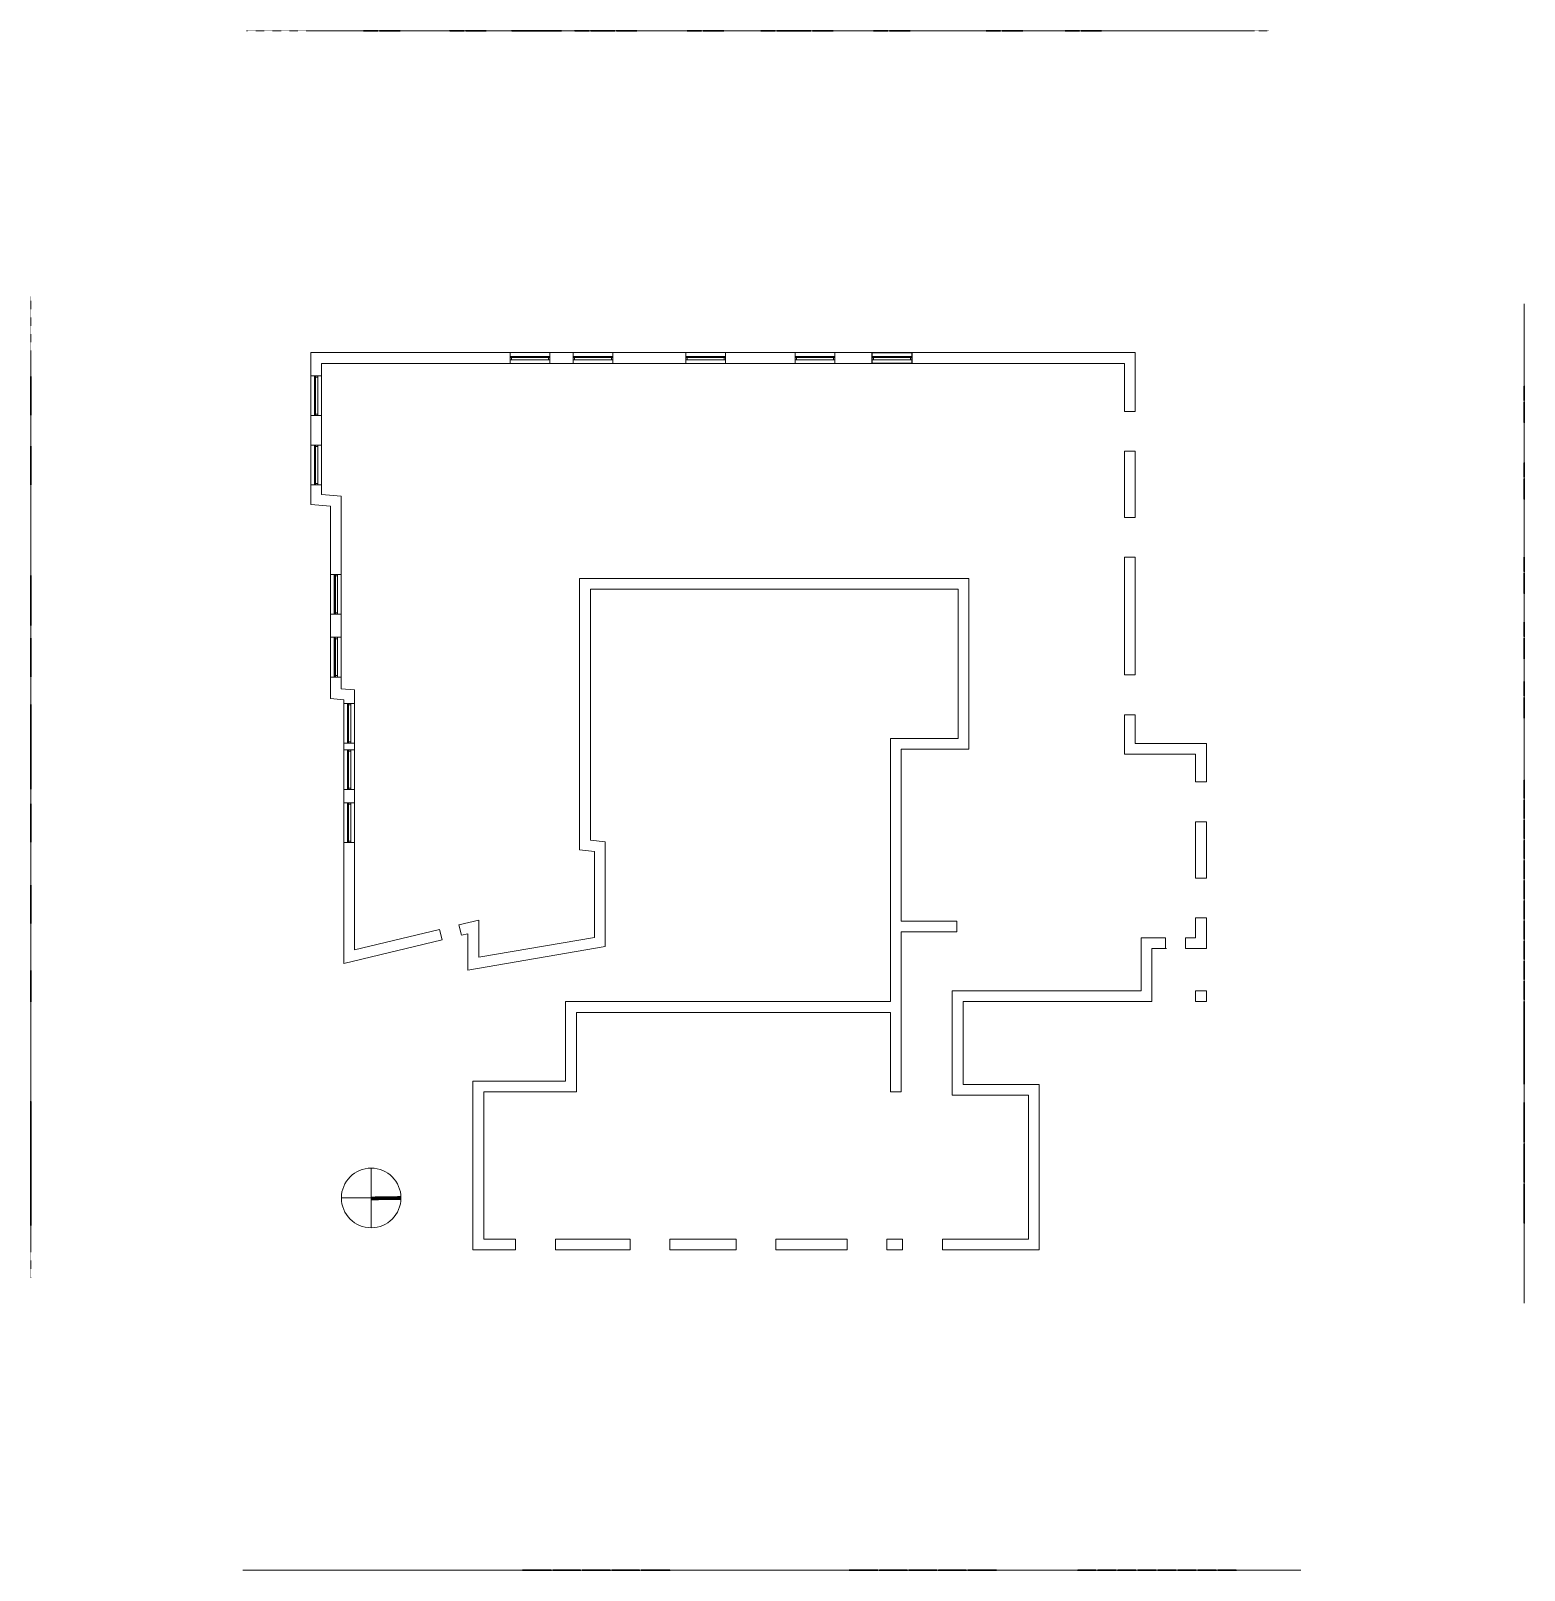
# Model space of a CAD drawing. Header units: inches. Extents: x -2046 to 660, y -487 to 2302.
import ezdxf

# ---------------------------------------------------------------- set-up
doc = ezdxf.new("R2010")
doc.units = ezdxf.units.IN
doc.header["$MEASUREMENT"] = 0
doc.linetypes.add('Dash 1_16_', pattern=[0.125, 0.0625, -0.0625])
doc.layers.add('3D-WALL', color=10, linetype='Continuous')
for name, color, linetype, lineweight in [('A-DOOR', 31, 'Continuous', 30), ('A-DOOR-FRAM', 31, 'Continuous', 13), ('A-FLOR', 140, 'Continuous', 30), ('A-GLAZ', 151, 'Continuous', 30), ('A-ROOF', 132, 'Continuous', 13), ('A-ROOF-OTLN', 132, 'Continuous', 9), ('A-WALL', 113, 'Continuous', 13), ('C-NORTH', 7, 'Continuous', 13), ('C-TOPO', 7, 'Dash 1_16_', 9)]:
    doc.layers.add(name, color=color, linetype=linetype, lineweight=lineweight)
doc.layers.get('A-DOOR').off()

# ---------------------------------------------------------------- blocks, each defined once
blk = doc.blocks.new('Golden Proportion - Wood 6_w-135343-Level 1 New')
at = {"layer": 'A-GLAZ', "lineweight": 20}
for p, q in [((-34.8, 3), (-36, 3)), ((-34.8, 1), (-34.8, 3)), ((-32.8, 2.5), (-34.8, 2.5)), ((-34.8, 2.5), (-34.8, 1)), ((-34.8, 1), (-32.8, 1)), ((-33.5, 1), (-34.8, 1)), ((-33.5, -3), (-33.5, 1)), ((-32.8, 1), (-32.8, 2.5)), ((-7.5, 2.5), (-9.5, 2.5)), ((-9.5, 2.5), (-9.5, 1)), ((-9.5, 1), (-7.5, 1)), ((-7.5, 1), (-7.5, 2.5)), ((34.7, 2.5), (32.7, 2.5)), ((32.7, 2.5), (32.7, 1)), ((32.7, 1), (34.7, 1)), ((34.7, 1), (33.5, 1)), ((33.5, 1), (33.5, -3)), ((34.7, 3), (34.7, 1)), ((36, 3), (34.7, 3)), ((34.7, 1), (34.7, 2.5)), ((-36, -3), (-33.5, -3)), ((33.5, -3), (36, -3))]:
    blk.add_line(p, q, dxfattribs=at)
at = {"layer": 'A-GLAZ', "lineweight": 9}
for p, q in [((34.7, 3), (-34.8, 3)), ((-32.8, 2.5), (-9.5, 2.5)), ((-9.5, 1), (-32.8, 1)), ((-7.5, 2.5), (32.7, 2.5)), ((32.7, 1), (-7.5, 1)), ((-33.5, -3), (33.5, -3))]:
    blk.add_line(p, q, dxfattribs=at)
at = {"layer": 'A-GLAZ', "lineweight": 30}
for p, q in [((-9.5, 2), (-32.8, 2)), ((-32.8, 2), (-32.8, 1.5)), ((-32.8, 1.5), (-9.5, 1.5)), ((-9.5, 1.5), (-9.5, 2)), ((32.7, 2), (-7.5, 2)), ((-7.5, 2), (-7.5, 1.5)), ((-7.5, 1.5), (32.7, 1.5)), ((32.7, 1.5), (32.7, 2))]:
    blk.add_line(p, q, dxfattribs=at)
blk = doc.blocks.new('Golden Proportion - Wood 6_w-V3-Level 1 New')
at = {"layer": 'A-GLAZ', "lineweight": 20}
for p, q in [((-34.8, 3), (-36, 3)), ((-36, 3), (-36, -3)), ((-34.8, 1), (-34.8, 3)), ((-32.8, 2.5), (-34.8, 2.5)), ((-34.8, 2.5), (-34.8, 1)), ((-34.8, 1), (-32.8, 1)), ((-33.5, 1), (-34.8, 1)), ((-33.5, -3), (-33.5, 1)), ((-32.8, 1), (-32.8, 2.5)), ((-7.5, 2.5), (-9.5, 2.5)), ((-9.5, 2.5), (-9.5, 1)), ((-9.5, 1), (-7.5, 1)), ((-7.5, 1), (-7.5, 2.5)), ((34.7, 2.5), (32.7, 2.5)), ((32.7, 2.5), (32.7, 1)), ((32.7, 1), (34.7, 1)), ((34.7, 1), (33.5, 1)), ((33.5, 1), (33.5, -3)), ((34.7, 3), (34.7, 1)), ((36, 3), (34.7, 3)), ((34.7, 1), (34.7, 2.5)), ((36, -3), (36, 3)), ((-36, -3), (-33.5, -3)), ((33.5, -3), (36, -3))]:
    blk.add_line(p, q, dxfattribs=at)
at = {"layer": 'A-GLAZ', "lineweight": 9}
for p, q in [((34.7, 3), (-34.8, 3)), ((-32.8, 2.5), (-9.5, 2.5)), ((-9.5, 1), (-32.8, 1)), ((-7.5, 2.5), (32.7, 2.5)), ((32.7, 1), (-7.5, 1)), ((-33.5, -3), (33.5, -3))]:
    blk.add_line(p, q, dxfattribs=at)
at = {"layer": 'A-GLAZ', "lineweight": 30}
for p, q in [((-9.5, 2), (-32.8, 2)), ((-32.8, 2), (-32.8, 1.5)), ((-32.8, 1.5), (-9.5, 1.5)), ((-9.5, 1.5), (-9.5, 2)), ((32.7, 2), (-7.5, 2)), ((-7.5, 2), (-7.5, 1.5)), ((-7.5, 1.5), (32.7, 1.5)), ((32.7, 1.5), (32.7, 2))]:
    blk.add_line(p, q, dxfattribs=at)
blk = doc.blocks.new('Golden Proportion - Wood 6_w-135343-South')
at = {"layer": 'A-GLAZ', "color": 8}
for p, q in [((-741.2, 55.2), (-741.2, 13.2)), ((-741.2, 55.2), (-671.7, 55.2)), ((-739.2, 15.2), (-739.2, 53.2)), ((-739.2, 53.2), (-698.9, 53.2)), ((-698.9, 53.2), (-698.9, 15.2)), ((-696.9, 15.2), (-696.9, 53.2)), ((-696.9, 53.2), (-673.7, 53.2)), ((-673.7, 53.2), (-673.7, 15.2)), ((-671.7, 13.2), (-671.7, 55.2)), ((-741.2, 13.2), (-671.7, 13.2)), ((-698.9, 15.2), (-739.2, 15.2)), ((-673.7, 15.2), (-696.9, 15.2))]:
    blk.add_line(p, q, dxfattribs=at)
blk = doc.blocks.new('Double-Glass 1 - 72_ x 84_-106700-West')
at = {"layer": 'A-DOOR-FRAM', "color": 8}
for p in [(-673.9, 0), (-672.9, 87)]:
    blk.add_line(p, (-673.9, 87), dxfattribs=at)

msp = doc.modelspace()

# ---------------------------------------------------------------- linework, layer by layer
at = {"layer": '3D-WALL', "extrusion": (1, 0, -1.83697e-16)}
msp.add_line((-15, 543.3, 119.9), (-15, 543.3), dxfattribs=at)
at = {"layer": '3D-WALL'}
msp.add_lwpolyline([(-450, 1699.7), (-522, 1699.7), (-522, 1719.2), (-450, 1719.2)], close=True, dxfattribs=at)
at = {"layer": 'A-FLOR', "extrusion": (1, 0, -1.83697e-16)}
for p, q in [((659.8, 393.5, 113.3), (659.8, 543.5, 113.3)), ((659.8, 393.5, 106.7), (659.8, 543.5, 106.7)), ((659.8, 393.5, 100.1), (659.8, 543.5, 100.1)), ((659.8, 393.5, 93.4), (659.8, 543.5, 93.4)), ((659.8, 393.5, 86.8), (659.8, 543.5, 86.8)), ((659.8, 393.5, 80.2), (659.8, 543.5, 80.2)), ((659.8, 393.5, 73.6), (659.8, 543.5, 73.6)), ((659.8, 393.5, 67), (659.8, 543.5, 67)), ((659.8, 393.5, 60.4), (659.8, 543.5, 60.4)), ((659.8, 393.5, 53.8), (659.8, 543.5, 53.8)), ((659.8, 393.5, 47.1), (659.8, 543.5, 47.1)), ((659.8, 393.5, 40.5), (659.8, 543.5, 40.5)), ((659.8, 393.5, 33.9), (659.8, 543.5, 33.9)), ((659.8, 393.5, 27.3), (659.8, 543.5, 27.3)), ((659.8, 393.5, 20.7), (659.8, 543.5, 20.7)), ((659.8, 393.5, 13.1), (659.8, 543.5, 13.1)), ((659.8, 393.5, 6.5), (659.8, 543.5, 6.5)), ((659.8, 393.5, 121), (659.8, 543.5, 121))]:
    msp.add_line(p, q, dxfattribs=at)
at = {"layer": 'A-GLAZ', "extrusion": (-1, 0, 6.12323e-17)}
for p, q in [((-2046.3, 599.9, 247.5), (-2046.3, 582.6, 247.5)), ((-2046.3, 582.6, 230), (-2046.3, 599.7, 230)), ((-2046.3, 599.7, 226.8), (-2046.3, 542.7, 226.8)), ((-2046.3, 582.6, 247.5), (-2046.3, 582.6, 230)), ((-2046.3, 576.7, 310.8), (-2046.3, 542.7, 310.8)), ((-2046.3, 546.2, 307.4), (-2046.3, 572.8, 307.4)), ((-2046.3, 552.1, 290.1), (-2046.3, 546.2, 290.1)), ((-2046.3, 548.1, 286.7), (-2046.3, 542.7, 286.7)), ((-2046.3, 546.2, 290.1), (-2046.3, 546.2, 307.4)), ((-2046.3, 544.7, 310.8), (-2046.3, 544.7, 286.7))]:
    msp.add_line(p, q, dxfattribs=at)
at = {"layer": 'A-GLAZ', "extrusion": (0, 1, -1.83697e-16), "elevation": 2302.4}
for points in [[(1417.2, 197.5), (1443.3, 197.5), (1443.3, 159.1), (1417.2, 159.1)], [(1377.1, 197.5), (1414.2, 197.5), (1414.2, 159.1), (1377.1, 159.1)], [(1261.1, 197.5), (1287.1, 197.5), (1287.1, 159.1), (1261.1, 159.1)], [(1221, 197.5), (1258.1, 197.5), (1258.1, 159.1), (1221, 159.1)], [(1148.9, 76.2), (1174.9, 76.2), (1174.9, 37.8), (1148.9, 37.8)], [(1125, 197.5), (1151, 197.5), (1151, 159.1), (1125, 159.1)], [(1108.7, 76.2), (1145.9, 76.2), (1145.9, 37.8), (1108.7, 37.8)], [(1084.9, 197.5), (1122, 197.5), (1122, 159.1), (1084.9, 159.1)], [(1034.7, 76.2), (1060.7, 76.2), (1060.7, 37.8), (1034.7, 37.8)], [(994.6, 76.2), (1031.7, 76.2), (1031.7, 37.8), (994.6, 37.8)], [(988.2, 197.5), (1014.2, 197.5), (1014.2, 159.1), (988.2, 159.1)], [(948.1, 197.5), (985.2, 197.5), (985.2, 159.1), (948.1, 159.1)], [(830.8, 197.5), (856.8, 197.5), (856.8, 159.1), (830.8, 159.1)], [(830.8, 76.2), (856.8, 76.2), (856.8, 37.8), (830.8, 37.8)], [(790.7, 197.5), (827.8, 197.5), (827.8, 159.1), (790.7, 159.1)], [(790.7, 76.2), (827.8, 76.2), (827.8, 37.8), (790.7, 37.8)], [(697.2, 197.5), (723.3, 197.5), (723.3, 159.1), (697.2, 159.1)], [(657.1, 197.5), (694.2, 197.5), (694.2, 159.1), (657.1, 159.1)], [(632.6, 76.2), (658.6, 76.2), (658.6, 37.8), (632.6, 37.8)], [(592.5, 76.2), (629.6, 76.2), (629.6, 37.8), (592.5, 37.8)], [(493.1, 197.5), (519.1, 197.5), (519.1, 159.1), (493.1, 159.1)], [(493.1, 76.2), (519.1, 76.2), (519.1, 37.8), (493.1, 37.8)], [(453, 197.5), (490.1, 197.5), (490.1, 159.1), (453, 159.1)], [(453, 76.2), (490.1, 76.2), (490.1, 37.8), (453, 37.8)], [(289.1, 197.5), (315.1, 197.5), (315.1, 159.1), (289.1, 159.1)], [(249, 197.5), (286.1, 197.5), (286.1, 159.1), (249, 159.1)], [(146, 197.5), (172, 197.5), (172, 159.1), (146, 159.1)], [(105.9, 197.5), (143, 197.5), (143, 159.1), (105.9, 159.1)]]:
    msp.add_lwpolyline(points, close=True, dxfattribs=at)
at = {"layer": 'A-GLAZ', "extrusion": (1, 0, -1.83697e-16), "elevation": 659.8}
for points in [[(1632.6, 157.7), (1658.6, 157.7), (1658.6, 196.3), (1632.6, 196.3)], [(1592.5, 157.7), (1629.6, 157.7), (1629.6, 196.3), (1592.5, 196.3)], [(1493.7, 157.7), (1519.7, 157.7), (1519.7, 196.3), (1493.7, 196.3)], [(1453.6, 157.7), (1490.7, 157.7), (1490.7, 196.3), (1453.6, 196.3)], [(1322.6, 157.7), (1348.6, 157.7), (1348.6, 196.3), (1322.6, 196.3)], [(1282.5, 157.7), (1319.6, 157.7), (1319.6, 196.3), (1282.5, 196.3)], [(1204.6, 157.7), (1230.6, 157.7), (1230.6, 196.3), (1204.6, 196.3)], [(1164.5, 157.7), (1201.6, 157.7), (1201.6, 196.3), (1164.5, 196.3)], [(1097.1, 157.7), (1123.1, 157.7), (1123.1, 196.3), (1097.1, 196.3)], [(1057, 157.7), (1094.1, 157.7), (1094.1, 196.3), (1057, 196.3)], [(911.7, 289.9), (944.8, 289.9), (944.8, 307.4), (911.7, 307.4)], [(875.2, 289.9), (908.3, 289.9), (908.3, 307.4), (875.2, 307.4)], [(838.7, 289.9), (871.8, 289.9), (871.8, 307.4), (838.7, 307.4)], [(802.3, 289.9), (835.3, 289.9), (835.3, 307.4), (802.3, 307.4)], [(765.8, 289.9), (798.9, 289.9), (798.9, 307.4), (765.8, 307.4)], [(729.3, 289.9), (762.4, 289.9), (762.4, 307.4), (729.3, 307.4)], [(692.8, 289.9), (725.9, 289.9), (725.9, 307.4), (692.8, 307.4)], [(656.3, 289.9), (689.4, 289.9), (689.4, 307.4), (656.3, 307.4)], [(619.9, 289.9), (652.9, 289.9), (652.9, 307.4), (619.9, 307.4)], [(583.4, 289.9), (616.5, 289.9), (616.5, 307.4), (583.4, 307.4)], [(546.9, 289.9), (580, 289.9), (580, 307.4), (546.9, 307.4)], [(288.8, 158.9), (360.2, 158.9), (360.2, 206.1), (288.8, 224)], [(216, 158.9), (285.8, 158.9), (285.8, 224.9), (216, 242.3)], [(141.6, 158.9), (213, 158.9), (213, 243), (141.6, 260.9)]]:
    msp.add_lwpolyline(points, close=True, dxfattribs=at)
at = {"layer": 'A-GLAZ', "extrusion": (-1, 0, 6.12323e-17), "elevation": 2046.3}
for points in [[(-579.2, 230), (-546.2, 230), (-546.2, 247.5), (-579.2, 247.5)], [(-362.5, 208.6), (-362.5, 156.2), (-137.8, 156.2), (-137.8, 264.7)], [(-359.5, 206.3), (-359.5, 159.1), (-288, 159.1), (-288, 224)], [(-285, 159.1), (-215.3, 159.1), (-215.3, 242.3), (-285, 224.9)], [(-212.3, 159.1), (-140.8, 159.1), (-140.8, 260.9), (-212.3, 243)]]:
    msp.add_lwpolyline(points, close=True, dxfattribs=at)
at = {"layer": 'A-GLAZ', "extrusion": (0, -1, 6.12323e-17), "elevation": 487.1}
for points in [[(-1155.1, 123.1), (-1103.3, 123.1), (-1103.3, 214.2), (-1155.1, 214.2)], [(-1100.3, 123.1), (-1050, 123.1), (-1050, 214.2), (-1100.3, 214.2)], [(-1047, 123.1), (-996.4, 123.1), (-996.4, 214.2), (-1047, 214.2)], [(-993.4, 123.1), (-943.1, 123.1), (-943.1, 214.2), (-993.4, 214.2)], [(-940.1, 123.1), (-888.3, 123.1), (-888.3, 214.2), (-940.1, 214.2)], [(-563.4, 123.1), (-511.5, 123.1), (-511.5, 214.2), (-563.4, 214.2)], [(-508.5, 123.1), (-458.2, 123.1), (-458.2, 214.2), (-508.5, 214.2)], [(-455.2, 123.1), (-404.6, 123.1), (-404.6, 214.2), (-455.2, 214.2)], [(-401.6, 123.1), (-351.3, 123.1), (-351.3, 214.2), (-401.6, 214.2)], [(-348.3, 123.1), (-296.5, 123.1), (-296.5, 214.2), (-348.3, 214.2)], [(-149.3, 289.9), (-116.2, 289.9), (-116.2, 307.4), (-149.3, 307.4)], [(-113, 289.9), (-79.9, 289.9), (-79.9, 307.4), (-113, 307.4)], [(-76.7, 289.9), (-43.7, 289.9), (-43.7, 307.4), (-76.7, 307.4)], [(-40.3, 289.9), (-7.2, 289.9), (-7.2, 307.4), (-40.3, 307.4)], [(-4, 289.9), (29.1, 289.9), (29.1, 307.4), (-4, 307.4)], [(32.3, 289.9), (65.3, 289.9), (65.3, 307.4), (32.3, 307.4)], [(68.5, 289.9), (101.6, 289.9), (101.6, 307.4), (68.5, 307.4)], [(104.8, 289.9), (137.9, 289.9), (137.9, 307.4), (104.8, 307.4)]]:
    msp.add_lwpolyline(points, close=True, dxfattribs=at)
at = {"layer": 'A-ROOF', "extrusion": (0, 1, -1.83697e-16)}
for p, q in [((-335.9, 2302.4, 330.5), (-302.8, 2302.4, 372.1)), ((-302.8, 2302.4, 360.1), (-326.3, 2302.4, 330.5)), ((84, 2302.4, 633.4), (-302.8, 2302.4, 657.3)), ((83.8, 2302.4, 519.3), (-302.8, 2302.4, 543.4)), ((-302.6, 2302.4, 546.3), (84, 2302.4, 522.2)), ((83.9, 2302.4, 432), (171.3, 2302.4, 322.8)), ((171.3, 2302.4, 310.8), (83.9, 2302.4, 420.1)), ((171.3, 2302.4, 322.8), (171.3, 2302.4, 310.8))]:
    msp.add_line(p, q, dxfattribs=at)
at = {"layer": 'A-ROOF', "extrusion": (1, 0, -1.83697e-16)}
for p, q in [((659.8, 1807.9), (659.8, -3.1)), ((659.8, 1011.1, 519), (659.8, 1011.1, 546.1)), ((659.8, 1011.1, 546.1), (659.8, 963.5, 546.1)), ((659.8, 963.5, 522), (659.8, 1011.1, 522)), ((659.8, 978.5, 322.8), (659.8, 978.5, 432)), ((659.8, 978.5, 432), (659.8, 650.2, 432)), ((659.8, 963.5, 546.1), (659.8, 925.1, 525.2)), ((659.8, 925.1, 501.1), (659.8, 963.5, 522)), ((659.8, 963.5, 546.1), (659.8, 963.5, 519)), ((659.8, 925.1, 525.2), (659.8, 925.1, 522.2)), ((659.8, 925.1, 522.2), (659.8, 924.3, 516.7)), ((659.8, 913.4, 491.7), (659.8, 925.1, 491.7)), ((659.8, 925.1, 491.7), (659.8, 925.1, 498.1)), ((659.8, 925.1, 498.1), (659.8, 924.2, 492.6)), ((659.8, 925.1, 498.1), (659.8, 925.1, 522.2)), ((659.8, 924.3, 516.7), (659.8, 914.1, 516.7)), ((659.8, 924.3, 516.7), (659.8, 924.1, 492.6)), ((659.8, 924.2, 492.6), (659.8, 914.3, 492.6)), ((659.8, 914.3, 492.6), (659.8, 913.4, 498.1)), ((659.8, 914.1, 516.7), (659.8, 914.3, 492.6)), ((659.8, 914.1, 516.7), (659.8, 913.4, 522.2)), ((659.8, 913.4, 522.2), (659.8, 913.4, 525.2)), ((659.8, 913.4, 525.2), (659.8, 650.2, 657.1)), ((659.8, 650.2, 633.2), (659.8, 913.4, 501.1)), ((659.8, 913.4, 522.2), (659.8, 913.4, 491.7)), ((659.8, 650.2, 432), (659.8, 520.5, 322.8)), ((659.8, 650.2, 657.1), (659.8, 650.2, 630.2)), ((659.8, 543.5, 282), (659.8, 520.5, 262.6)), ((659.8, 520.5, 250.7), (659.8, 543.5, 270.1)), ((659.8, 520.5, 250.7), (659.8, 543.5, 250.7)), ((659.8, 520.5, 262.6), (659.8, 520.5, 250.7)), ((659.8, 393.5, 243), (659.8, 393.5, 254.9))]:
    msp.add_line(p, q, dxfattribs=at)
at = {"layer": 'A-ROOF', "extrusion": (-1, 0, 6.12323e-17)}
for p, q in [((-2046.3, 1719.2, 319.2), (-2046.3, 1719.2)), ((-2046.3, 1718.4, 330.5), (-2046.3, 1717.1, 330.2)), ((-2046.3, 1443.5, 330.2), (-2046.3, 1443.5, -2.1))]:
    msp.add_line(p, q, dxfattribs=at)
at = {"layer": 'A-ROOF', "extrusion": (0, -1, 6.12323e-17)}
for p, q in [((-1661.8, -487.1), (255, -487.1)), ((-1245.2, -487.1, 277.8), (-1539.1, -487.1, 330)), ((-1539.1, -487.1, 330), (-1539.1, -487.1, 318.1)), ((-1539.1, -487.1, 330), (-1245.2, -487.1, 330)), ((-1503.3, -487.1, 311.7), (-1503.3, -487.1, 323.6)), ((-1479.2, -487.1, 307.4), (-1479.2, -487.1, 319.4)), ((-1254.1, -487.1, 267.3), (-1254.1, -487.1, 279.4)), ((-1245.2, -487.1, 265.8), (-1245.2, -487.1, 277.8)), ((-1245.2, -487.1, 277.8), (-1245.2, -487.1, 330)), ((-1245.2, -487.1, 330), (-336.3, -487.1, 330)), ((-339.4, -487.1, 326.2), (-1245.2, -487.1, 326.2)), ((-218.8, -487.1, 326.2), (-339.4, -487.1, 326.2)), ((-339.4, -487.1, 326.2), (-302.7, -487.1, 372.1)), ((-302.7, -487.1, 372.1), (-182.6, -487.1, 372.1)), ((-302.4, -487.1, 657.1), (-302.7, -487.1, 654.1)), ((84.1, -487.1, 633.2), (-302.4, -487.1, 657.1)), ((-218.8, -487.1, 314.2), (-218.8, -487.1, 326.2)), ((-182.6, -487.1, 322.8), (-182.6, -487.1, 432)), ((-182.6, -487.1, 432), (83.9, -487.1, 432)), ((83.9, -487.1, 432), (171.4, -487.1, 322.8)), ((83.9, -487.1, 630.2), (84.1, -487.1, 633.2))]:
    msp.add_line(p, q, dxfattribs=at)
at = {"layer": 'A-ROOF', "extrusion": (1, 0, -1.83697e-16), "elevation": 659.8}
for points in [[(1719.2, 318.1), (1011.1, 318.1), (1011.1, 330), (1719.2, 330)], [(978.5, 310.6), (520.5, 310.6), (520.5, 322.8), (978.5, 322.8)], [(459, 226.6), (459, 238.5), (108.5, 326.2), (108.5, 314.2)]]:
    msp.add_lwpolyline(points, close=True, dxfattribs=at)
at = {"layer": 'A-ROOF', "extrusion": (0, -1, 6.12323e-17), "elevation": 487.1}
msp.add_lwpolyline([(-218.8, 314.2), (-1245.2, 314.2)], dxfattribs=at)
for points in [[(-218.8, 250.7), (-152.7, 250.7), (-152.7, 262.6), (-218.8, 262.6)], [(-182.6, 310.6), (171.4, 310.6), (171.4, 322.8), (-182.6, 322.8)]]:
    msp.add_lwpolyline(points, close=True, dxfattribs=at)
at = {"layer": 'A-ROOF-OTLN', "extrusion": (0, 1, -1.83697e-16)}
for p, q in [((-1539.9, 2302.4, 330.2), (-1539.1, 2302.4, 330.2)), ((-1539.1, 2302.4, 318.9), (-1539.9, 2302.4, 318.9)), ((-1539.9, 2302.4, 318.9), (-1539.9, 2302.4, 330.2)), ((-1539.1, 2302.4, 318.8), (-1539.2, 2302.4, 318.8)), ((-1539.2, 2302.4, 318.8), (-1539.2, 2302.4, 318.9)), ((-1539.1, 2302.4, 318.8), (-1539.2, 2302.4, 318.8)), ((-44.5, 2302.4, 330.5), (-1539.1, 2302.4, 330.5)), ((-1539.1, 2302.4, 319.2), (-44.5, 2302.4, 319.2)), ((-44.5, 2302.4, 319.2), (-44.5, 2302.4, 330.5))]:
    msp.add_line(p, q, dxfattribs=at)
at = {"layer": 'A-ROOF-OTLN', "extrusion": (-1, 0, 6.12323e-17)}
for p, q in [((-2046.3, 1719.2, 330.5), (-2046.3, 1719.2, 319.2)), ((-2046.3, 1719.2, 319.2), (-2046.3, 1718.4, 319.2)), ((-2046.3, 1719.2, 330.5), (-2046.3, 1010.3, 330.5)), ((-2046.3, 1718.4, 330.2), (-2046.3, 1442.8, 330.2)), ((-2046.3, 1443.5, 318.9), (-2046.3, 1718.4, 318.9)), ((-2046.3, 1443.5, 318.8), (-2046.3, 1442.8, 318.8)), ((-2046.3, 1440.4, 312.4), (-2046.3, 1443.5, 318.8)), ((-2046.3, 1442.8, 318.8), (-2046.3, 1442.8, 330.2)), ((-2046.3, 1442.8, 330.2), (-2046.3, 1439.7, 323.8)), ((-2046.3, 1439.7, 312.4), (-2046.3, 1442.8, 318.8)), ((-2046.3, 1439.7, 312.4), (-2046.3, 1440.4, 312.4)), ((-2046.3, 1439.7, 323.8), (-2046.3, 1090.9, 323.8)), ((-2046.3, 1091.6, 312.5), (-2046.3, 1439.7, 312.5)), ((-2046.3, 1439.7, 312.5), (-2046.3, 1439.7, 312.4)), ((-2046.3, 1091.6, 312.4), (-2046.3, 1090.9, 312.4)), ((-2046.3, 1089.5, 308.1), (-2046.3, 1091.6, 312.4)), ((-2046.3, 1090.9, 312.4), (-2046.3, 1090.9, 323.8)), ((-2046.3, 1090.9, 323.8), (-2046.3, 1088.8, 319.5)), ((-2046.3, 1088.8, 308.1), (-2046.3, 1090.9, 312.4)), ((-2046.3, 1088.8, 308.1), (-2046.3, 1089.5, 308.1)), ((-2046.3, 1088.8, 319.5), (-2046.3, 610.8, 319.5)), ((-2046.3, 611.6, 308.3), (-2046.3, 1088.8, 308.3)), ((-2046.3, 1088.8, 308.3), (-2046.3, 1088.8, 308.1)), ((-2046.3, 1010.3, 543), (-2046.3, 1010.3, 546.3)), ((-2046.3, 1010.3, 546.3), (-2046.3, 962.8, 546.3)), ((-2046.3, 962.8, 546.3), (-2046.3, 962.6, 543)), ((-2046.3, 962.8, 546.3), (-2046.3, 924.4, 525.4)), ((-2046.3, 924.4, 525.4), (-2046.3, 924.4, 520.7)), ((-2046.3, 912.6, 520.7), (-2046.3, 912.7, 525.4)), ((-2046.3, 912.7, 525.4), (-2046.3, 649.4, 657.3)), ((-2046.3, 649.4, 372.1), (-2046.3, 698.9, 372.1)), ((-2046.3, 698.9, 372.1), (-2046.3, 698.9, 319.6)), ((-2046.3, 649.4, 654.3), (-2046.3, 649.4, 657.3)), ((-2046.3, 649.4, 372.1), (-2046.3, 519.7, 262.8)), ((-2046.3, 649.4, 420.3), (-2046.3, 519.7, 310.8)), ((-2046.3, 519.7, 322.8), (-2046.3, 649.4, 432.2)), ((-2046.3, 611.6, 279.6), (-2046.3, 599, 279.6)), ((-2046.3, 599.7, 268.3), (-2046.3, 611.6, 268.3)), ((-2046.3, 611.6, 308.1), (-2046.3, 610.8, 308.1)), ((-2046.3, 611.6, 307.6), (-2046.3, 610.8, 308.1)), ((-2046.3, 610.8, 308.1), (-2046.3, 610.8, 319.5)), ((-2046.3, 519.7, 250.7), (-2046.3, 599.9, 250.7)), ((-2046.3, 599.9, 262.8), (-2046.3, 519.7, 262.8)), ((-2046.3, 599.7, 268.1), (-2046.3, 599, 268.1)), ((-2046.3, 599.7, 267.4), (-2046.3, 599, 268.1)), ((-2046.3, 599, 268.1), (-2046.3, 599, 279.6)), ((-2046.3, 519.7, 262.8), (-2046.3, 519.7, 250.7)), ((-2046.3, 519.7, 310.8), (-2046.3, 519.7, 322.8)), ((-2046.3, 92.5, 318.8), (-2046.3, 458.3, 227.3)), ((-2046.3, 458.3, 238.9), (-2046.3, 399, 253.7)), ((-2046.3, 399, 253.9), (-2046.3, 399, 242.6)), ((-2046.3, 399, 242.6), (-2046.3, 398.3, 242.6)), ((-2046.3, 398.3, 253.9), (-2046.3, 399, 253.9)), ((-2046.3, 398.3, 253.9), (-2046.3, 92.5, 330.4)), ((-2046.3, 91.7, 330.4), (-2046.3, 92.5, 330.4)), ((-2046.3, 92.5, 319.1), (-2046.3, 91.7, 319.1)), ((-2046.3, 91.7, 319.1), (-2046.3, 91.7, 330.4))]:
    msp.add_line(p, q, dxfattribs=at)
at = {"layer": 'A-WALL', "extrusion": (0, 1, -1.83697e-16)}
for p, q in [((-1539.1, 2302.4, 318), (-45.2, 2302.4, 318)), ((-1539.1, 2302.4, 330.5), (-1539.1, 2302.4)), ((-302.8, 2302.4, 657.3), (-302.8, 2302.4, 330.5)), ((-45.2, 2302.4, 318), (-45.2, 2302.4)), ((83.8, 2302.4), (84, 2302.4, 633.4)), ((83.8, 2302.4, 120.1), (141.2, 2302.4, 120.1)), ((141.2, 2302.4, 120.1), (141.2, 2302.4, 348.5))]:
    msp.add_line(p, q, dxfattribs=at)
at = {"layer": 'A-WALL', "extrusion": (-1, 0, 6.12323e-17)}
for p, q in [((-2046.3, 1443.5, 318), (-2046.3, 1718.4, 318)), ((-2046.3, 1676.9, 154.7), (-2046.3, 1676.9, 199.2)), ((-2046.3, 1676.9, 199.2), (-2046.3, 1604.9, 199.2)), ((-2046.3, 1604.9, 154.7), (-2046.3, 1676.9, 154.7)), ((-2046.3, 1676.7, 34.8), (-2046.3, 1676.7, 79.2)), ((-2046.3, 1676.7, 79.2), (-2046.3, 1604.7, 79.2)), ((-2046.3, 1604.7, 34.8), (-2046.3, 1676.7, 34.8)), ((-2046.3, 1604.9, 199.2), (-2046.3, 1604.9, 154.7)), ((-2046.3, 1604.7, 79.2), (-2046.3, 1604.7, 34.8)), ((-2046.3, 1550.9, 154.7), (-2046.3, 1550.9, 199.2)), ((-2046.3, 1550.9, 199.2), (-2046.3, 1478.9, 199.2)), ((-2046.3, 1478.9, 154.7), (-2046.3, 1550.9, 154.7)), ((-2046.3, 1550.7, 34.8), (-2046.3, 1550.7, 79.2)), ((-2046.3, 1550.7, 79.2), (-2046.3, 1478.7, 79.2)), ((-2046.3, 1478.7, 34.8), (-2046.3, 1550.7, 34.8)), ((-2046.3, 1478.9, 199.2), (-2046.3, 1478.9, 154.7)), ((-2046.3, 1478.7, 79.2), (-2046.3, 1478.7, 34.8)), ((-2046.3, 1440.4, 311.6), (-2046.3, 1443.5, 318)), ((-2046.3, 1440.4), (-2046.3, 1440.4, 312.4)), ((-2046.3, 1091.6, 311.6), (-2046.3, 1440.4, 311.6)), ((-2046.3, 1316.6, 34.8), (-2046.3, 1316.6, 79.2)), ((-2046.3, 1316.6, 79.2), (-2046.3, 1244.6, 79.2)), ((-2046.3, 1244.6, 34.8), (-2046.3, 1316.6, 34.8)), ((-2046.3, 1295.3, 154.7), (-2046.3, 1295.3, 199.2)), ((-2046.3, 1295.3, 199.2), (-2046.3, 1223.3, 199.2)), ((-2046.3, 1223.3, 154.7), (-2046.3, 1295.3, 154.7)), ((-2046.3, 1244.6, 79.2), (-2046.3, 1244.6, 34.8)), ((-2046.3, 1223.3, 199.2), (-2046.3, 1223.3, 154.7)), ((-2046.3, 1202.9, 154.7), (-2046.3, 1202.9, 199.2)), ((-2046.3, 1202.9, 199.2), (-2046.3, 1130.9, 199.2)), ((-2046.3, 1130.9, 154.7), (-2046.3, 1202.9, 154.7)), ((-2046.3, 1202.6, 34.8), (-2046.3, 1202.6, 79.2)), ((-2046.3, 1202.6, 79.2), (-2046.3, 1130.6, 79.2)), ((-2046.3, 1130.6, 34.8), (-2046.3, 1202.6, 34.8)), ((-2046.3, 1130.9, 199.2), (-2046.3, 1130.9, 154.7)), ((-2046.3, 1130.6, 79.2), (-2046.3, 1130.6, 34.8)), ((-2046.3, 1089.5, 307.3), (-2046.3, 1091.6, 311.6)), ((-2046.3, 1091.6, 323.8), (-2046.3, 1091.6)), ((-2046.3, 1089.5), (-2046.3, 1089.5, 308.1)), ((-2046.3, 611.6, 307.3), (-2046.3, 1089.5, 307.3)), ((-2046.3, 1082.6, 34.8), (-2046.3, 1082.6, 79.2)), ((-2046.3, 1082.6, 79.2), (-2046.3, 1010.6, 79.2)), ((-2046.3, 1010.6, 34.8), (-2046.3, 1082.6, 34.8)), ((-2046.3, 1062.2, 154.7), (-2046.3, 1062.2, 199.2)), ((-2046.3, 1062.2, 199.2), (-2046.3, 990.2, 199.2)), ((-2046.3, 990.2, 154.7), (-2046.3, 1062.2, 154.7)), ((-2046.3, 1010.6, 79.2), (-2046.3, 1010.6, 34.8)), ((-2046.3, 1010.3, 319.5), (-2046.3, 1010.3, 543)), ((-2046.3, 962.6, 543), (-2046.3, 1010.3, 543)), ((-2046.3, 998.6, 34.8), (-2046.3, 998.6, 79.2)), ((-2046.3, 998.6, 79.2), (-2046.3, 926.6, 79.2)), ((-2046.3, 926.6, 34.8), (-2046.3, 998.6, 34.8)), ((-2046.3, 990.2, 199.2), (-2046.3, 990.2, 154.7)), ((-2046.3, 962.6, 543), (-2046.3, 924.4, 520.7)), ((-2046.3, 926.6, 79.2), (-2046.3, 926.6, 34.8)), ((-2046.3, 912.6, 514.3), (-2046.3, 924.4, 514.3)), ((-2046.3, 924.4, 514.3), (-2046.3, 924.4, 520.7)), ((-2046.3, 912.6, 520.7), (-2046.3, 649.4, 654.3)), ((-2046.3, 912.6, 520.7), (-2046.3, 912.6, 514.3)), ((-2046.3, 902.6, 34.8), (-2046.3, 902.6, 79.2)), ((-2046.3, 902.6, 79.2), (-2046.3, 830.6, 79.2)), ((-2046.3, 830.6, 34.8), (-2046.3, 902.6, 34.8)), ((-2046.3, 902.6, 154.7), (-2046.3, 902.6, 199.2)), ((-2046.3, 902.6, 199.2), (-2046.3, 830.6, 199.2)), ((-2046.3, 830.6, 154.7), (-2046.3, 902.6, 154.7)), ((-2046.3, 830.6, 79.2), (-2046.3, 830.6, 34.8)), ((-2046.3, 830.6, 199.2), (-2046.3, 830.6, 154.7)), ((-2046.3, 755.4, 154.7), (-2046.3, 755.4, 199.2)), ((-2046.3, 755.4, 199.2), (-2046.3, 683.4, 199.2)), ((-2046.3, 683.4, 154.7), (-2046.3, 755.4, 154.7)), ((-2046.3, 683.4, 199.2), (-2046.3, 683.4, 154.7)), ((-2046.3, 649.4, 654.3), (-2046.3, 649.4, 372.1)), ((-2046.3, 611.6, 319.5), (-2046.3, 611.6)), ((-2046.3, 599.7, 267.4), (-2046.3, 611.6, 267.4)), ((-2046.3, 599.7, 120), (-2046.3, 599.7, 279.6)), ((-2046.3, 542.7, 120.1), (-2046.3, 542.7, 250.7)), ((-2046.3, 542.7, 282), (-2046.3, 542.7, 330)), ((-2046.3, 92.5, 318), (-2046.3, 458.3, 226.5)), ((-2046.3, 458.3, 121), (-2046.3, 458.3, 238.9)), ((-2046.3, 398.3, 253.9), (-2046.3, 398.3, 26.6)), ((-2046.3, 107.8, 314.2), (-2046.3, 107.5))]:
    msp.add_line(p, q, dxfattribs=at)
at = {"layer": 'A-WALL'}
for p, q in [((-45.2, 1719.2), (-1539.1, 1719.2)), ((-1539.1, 1719.2), (-1539.1, 1444.3)), ((-1177.6, 1699.7), (-1177.6, 1719.2)), ((-1105.6, 1719.2), (-1105.6, 1699.7)), ((-1063.6, 1699.7), (-1063.6, 1719.2)), ((-991.6, 1719.2), (-991.6, 1699.7)), ((-859.5, 1699.7), (-859.5, 1719.2)), ((-787.5, 1719.2), (-787.5, 1699.7)), ((-661.5, 1699.7), (-661.5, 1719.2)), ((-589.5, 1719.2), (-589.5, 1699.7)), ((-522, 1699.7), (-522, 1719.2)), ((-450, 1719.2), (-450, 1699.7)), ((-45.2, 1612.4), (-45.2, 1719.2)), ((-1539.1, 1677.4), (-1519.6, 1677.4)), ((-1519.6, 1462.2), (-1519.6, 1699.7)), ((-1519.6, 1699.7), (-64.7, 1699.7)), ((-64.7, 1699.7), (-64.7, 1612.4)), ((-1519.6, 1605.4), (-1539.1, 1605.4)), ((-64.7, 1612.4), (-45.2, 1612.4)), ((-1539.1, 1551.4), (-1519.6, 1551.4)), ((-45.2, 1540.4), (-64.7, 1540.4)), ((-64.7, 1540.4), (-64.7, 1420.4)), ((-45.2, 1420.4), (-45.2, 1540.4)), ((-1519.6, 1479.4), (-1539.1, 1479.4)), ((-1483.6, 1459), (-1519.6, 1462.2)), ((-1483.6, 1110.2), (-1483.6, 1459)), ((-1539.1, 1444.3), (-1503.1, 1441.1)), ((-1503.1, 1441.1), (-1503.1, 1092.4)), ((-64.7, 1420.4), (-45.2, 1420.4)), ((-45.2, 1348.4), (-64.7, 1348.4)), ((-64.7, 1348.4), (-64.7, 1135.1)), ((-45.2, 1135.1), (-45.2, 1348.4)), ((-1503.1, 1317.4), (-1483.6, 1317.4)), ((-1051.8, 1310.2), (-1051.8, 818.1)), ((-346.3, 1310.2), (-1051.8, 1310.2)), ((-1032.3, 835.5), (-1032.3, 1290.7)), ((-1032.3, 1290.7), (-365.8, 1290.7)), ((-365.8, 1290.7), (-365.8, 1020.2)), ((-346.3, 1000.7), (-346.3, 1310.2)), ((-1483.6, 1245.4), (-1503.1, 1245.4)), ((-1503.1, 1203.4), (-1483.6, 1203.4)), ((-1483.6, 1131.4), (-1503.1, 1131.4)), ((-64.7, 1135.1), (-45.2, 1135.1)), ((-1503.1, 1092.4), (-1479.1, 1090.3)), ((-1459.6, 1108.1), (-1483.6, 1110.2)), ((-1479.1, 1090.3), (-1479.1, 612.3)), ((-1459.6, 637), (-1459.6, 1108.1)), ((-1479.1, 1083.3), (-1459.6, 1083.3)), ((-45.2, 1063.1), (-64.7, 1063.1)), ((-64.7, 1063.1), (-64.7, 991.6)), ((-45.2, 1011.1), (-45.2, 1063.1)), ((-1459.6, 1011.3), (-1479.1, 1011.3)), ((-365.8, 1020.2), (-488.8, 1020.2)), ((-488.8, 1020.2), (-488.8, 543.3)), ((83.8, 1011.1), (-45.2, 1011.1)), ((83.8, 941.3), (83.8, 1011.1)), ((-1479.1, 999.3), (-1459.6, 999.3)), ((-469.3, 1000.7), (-346.3, 1000.7)), ((-469.3, 689.1), (-469.3, 1000.7)), ((-64.7, 991.6), (64.3, 991.6)), ((64.3, 991.6), (64.3, 941.3)), ((-1459.6, 927.3), (-1479.1, 927.3)), ((64.3, 941.3), (83.8, 941.3)), ((-1479.1, 903.3), (-1459.6, 903.3)), ((83.8, 869.3), (64.3, 869.3)), ((64.3, 869.3), (64.3, 766.8)), ((83.8, 766.8), (83.8, 869.3)), ((-1459.6, 831.3), (-1479.1, 831.3)), ((-1051.8, 818.1), (-1024.8, 815.1)), ((-1005.3, 832.5), (-1032.3, 835.5)), ((-1024.8, 815.1), (-1024.8, 659.5)), ((-1005.3, 643), (-1005.3, 832.5)), ((64.3, 766.8), (83.8, 766.8)), ((-1305.6, 674), (-1459.6, 637)), ((-1301, 655.1), (-1305.6, 674)), ((-1234.6, 691), (-1270.5, 682.4)), ((-1270.5, 682.4), (-1266, 663.5)), ((-1234.6, 623.6), (-1234.6, 691)), ((-368.5, 689.1), (-469.3, 689.1)), ((-469.3, 379.5), (-469.3, 669.6)), ((-469.3, 669.6), (-368.5, 669.6)), ((-368.5, 669.6), (-368.5, 689.1)), ((83.8, 694.8), (64.3, 694.8)), ((64.3, 694.8), (64.3, 659.1)), ((83.8, 639.6), (83.8, 694.8)), ((-1479.1, 612.3), (-1301, 655.1)), ((-1266, 663.5), (-1254.1, 666.3)), ((-1254.1, 666.3), (-1254.1, 600.5)), ((-1254.1, 600.5), (-1005.3, 643)), ((-1024.8, 659.5), (-1234.6, 623.6)), ((-34.5, 659.1), (-34.5, 562.8)), ((9.8, 659.1), (-34.5, 659.1)), ((9.8, 639.6), (9.8, 659.1)), ((64.3, 659.1), (45.8, 659.1)), ((45.8, 639.6), (45.8, 659.1)), ((-15, 639.6), (11.8, 639.6)), ((-15, 543.3), (-15, 639.6)), ((45.8, 639.6), (83.8, 639.6)), ((-376.5, 562.8), (-376.5, 373.8)), ((-34.5, 562.8), (-376.5, 562.8)), ((-1077.1, 543.3), (-1077.1, 399)), ((-488.8, 543.3), (-1077.1, 543.3)), ((-357, 393.3), (-357, 543.3)), ((-357, 543.3), (-15, 543.3)), ((-1057.6, 379.5), (-1057.6, 523.8)), ((-1057.6, 523.8), (-488.8, 523.8)), ((-488.8, 523.8), (-488.8, 379.5)), ((-1077.1, 399), (-1245.1, 399)), ((-1245.1, 399), (-1245.1, 93.2)), ((-219, 393.3), (-357, 393.3)), ((-219, 93.2), (-219, 393.3)), ((-1225.6, 379.5), (-1057.6, 379.5)), ((-1225.6, 112.7), (-1225.6, 379.5)), ((-488.8, 379.5), (-469.3, 379.5)), ((-376.5, 373.8), (-238.5, 373.8)), ((-238.5, 373.8), (-238.5, 112.7)), ((-1167.7, 112.7), (-1225.6, 112.7)), ((-1167.7, 93.2), (-1167.7, 112.7)), ((-960.1, 112.7), (-1095.7, 112.7)), ((-1095.7, 112.7), (-1095.7, 93.2)), ((-960.1, 93.2), (-960.1, 112.7)), ((-768.1, 112.7), (-888.1, 112.7)), ((-888.1, 112.7), (-888.1, 93.2)), ((-768.1, 93.2), (-768.1, 112.7)), ((-567.1, 112.7), (-696.1, 112.7)), ((-696.1, 112.7), (-696.1, 93.2)), ((-567.1, 93.2), (-567.1, 112.7)), ((-466.5, 112.7), (-495.1, 112.7)), ((-495.1, 112.7), (-495.1, 93.2)), ((-466.5, 93.2), (-466.5, 112.7)), ((-238.5, 112.7), (-394.5, 112.7)), ((-394.5, 112.7), (-394.5, 93.2)), ((-1245.1, 93.2), (-1167.7, 93.2)), ((-1095.7, 93.2), (-960.1, 93.2)), ((-888.1, 93.2), (-768.1, 93.2)), ((-696.1, 93.2), (-567.1, 93.2)), ((-495.1, 93.2), (-466.5, 93.2)), ((-394.5, 93.2), (-219, 93.2))]:
    msp.add_line(p, q, dxfattribs=at)
at = {"layer": 'A-WALL', "extrusion": (1, 0, -1.83697e-16)}
for p, q in [((659.8, 1719.2), (659.8, 1719.2, 318.1)), ((659.8, 1011.1), (659.8, 1011.1, 519)), ((659.8, 963.5, 519), (659.8, 1011.1, 519)), ((659.8, 925.1, 498.1), (659.8, 963.5, 519)), ((659.8, 543.5, 119.9), (659.8, 948.4, 119.9)), ((659.8, 948.4, 119.9), (659.8, 948.4, 310.6)), ((659.8, 543.5, 286.7), (659.8, 948.4, 286.7)), ((659.8, 650.2, 630.2), (659.8, 913.4, 498.1)), ((659.8, 650.2, 630.2), (659.8, 650.2, 432)), ((659.8, 639.7), (659.8, 639.7, 119.9)), ((659.8, 562.9, 119.9), (659.8, 562.9)), ((659.8, 543.5), (659.8, 543.5, 310.6)), ((659.8, 459, 121), (659.8, 459, 226.6)), ((659.8, 381.4, 66.6), (659.8, 393.5, 66.6)), ((659.8, 393.5, 66.6), (659.8, 393.5)), ((659.8, 381.4, 119.9), (659.8, 393.5, 119.9)), ((659.8, 393.5, 119.9), (659.8, 393.5, 66.6)), ((659.8, 393.5, 119.9), (659.8, 393.5, 243)), ((659.8, 381.4), (659.8, 381.4, 66.6)), ((659.8, 381.4, 66.6), (659.8, 381.4, 119.9)), ((659.8, 108.5), (659.8, 108.5, 314.2))]:
    msp.add_line(p, q, dxfattribs=at)
at = {"layer": 'A-WALL', "extrusion": (0, -1, 6.12323e-17)}
for p, q in [((-1539.1, -487.1), (-1539.1, -487.1, 318.1)), ((-1245.2, -487.1, 265.8), (-1539.1, -487.1, 318.1)), ((-1503.3, -487.1), (-1503.3, -487.1, 311.7)), ((-1479.2, -487.1, 307.4), (-1479.2, -487.1)), ((-1254.3, -487.1, 43.9), (-1254.1, -487.1, 267.3)), ((-1245.2, -487.1, 265.8), (-1245.2, -487.1, 50.1)), ((-302.7, -487.1, 372.1), (-302.7, -487.1, 654.1)), ((-302.7, -487.1, 654.1), (83.9, -487.1, 630.2)), ((-218.8, -487.1), (-218.8, -487.1, 314.2)), ((-218.8, -487.1, 226.8), (-152.7, -487.1, 226.8)), ((-26.6, -487.1, 66.6), (-218.8, -487.1, 119.9)), ((-152.7, -487.1, 226.8), (-152.7, -487.1, 310.6)), ((-152.7, -487.1, 286.7), (141.3, -487.1, 286.7)), ((-14.9, -487.1, 66.6), (-26.6, -487.1, 66.6)), ((64.5, -487.1, 119.9), (-14.9, -487.1, 119.9)), ((-14.9, -487.1, 119.9), (-14.9, -487.1)), ((64.5, -487.1), (64.5, -487.1, 119.9)), ((141.3, -487.1, 119.9), (83.9, -487.1, 119.9)), ((83.9, -487.1, 119.9), (83.9, -487.1)), ((83.9, -487.1, 630.2), (83.9, -487.1, 432)), ((141.3, -487.1, 310.6), (141.3, -487.1, 119.9))]:
    msp.add_line(p, q, dxfattribs=at)
at = {"layer": 'A-WALL', "extrusion": (0, 1, -1.83697e-16), "elevation": 2302.4}
for points in [[(1374.1, 200.5), (1446.2, 200.5), (1446.2, 156.2), (1374.1, 156.2)], [(1218, 200.5), (1290.1, 200.5), (1290.1, 156.2), (1218, 156.2)], [(1105.8, 79.1), (1177.9, 79.1), (1177.9, 34.8), (1105.8, 34.8)], [(1081.9, 200.5), (1154, 200.5), (1154, 156.2), (1081.9, 156.2)], [(991.6, 79.1), (1063.7, 79.1), (1063.7, 34.8), (991.6, 34.8)], [(945.1, 200.5), (1017.2, 200.5), (1017.2, 156.2), (945.1, 156.2)], [(787.7, 200.5), (859.8, 200.5), (859.8, 156.2), (787.7, 156.2)], [(787.7, 79.1), (859.8, 79.1), (859.8, 34.8), (787.7, 34.8)], [(654.1, 200.5), (726.2, 200.5), (726.2, 156.2), (654.1, 156.2)], [(589.5, 79.1), (661.6, 79.1), (661.6, 34.8), (589.5, 34.8)], [(450, 200.5), (522.1, 200.5), (522.1, 156.2), (450, 156.2)], [(450, 79.1), (522.1, 79.1), (522.1, 34.8), (450, 34.8)], [(246, 200.5), (318.1, 200.5), (318.1, 156.2), (246, 156.2)], [(102.9, 200.5), (175, 200.5), (175, 156.2), (102.9, 156.2)]]:
    msp.add_lwpolyline(points, close=True, dxfattribs=at)
at = {"layer": 'A-WALL', "extrusion": (1, 0, -1.83697e-16), "elevation": 659.8}
for points in [[(1589.5, 154.7), (1661.6, 154.7), (1661.6, 199.3), (1589.5, 199.3)], [(1450.6, 154.7), (1522.7, 154.7), (1522.7, 199.3), (1450.6, 199.3)], [(1279.5, 154.7), (1351.6, 154.7), (1351.6, 199.3), (1279.5, 199.3)], [(1161.5, 154.7), (1233.6, 154.7), (1233.6, 199.3), (1161.5, 199.3)], [(1054, 154.7), (1126.1, 154.7), (1126.1, 199.3), (1054, 199.3)], [(363.2, 155.9), (138.6, 155.9), (138.6, 264.7), (363.2, 208.4)]]:
    msp.add_lwpolyline(points, close=True, dxfattribs=at)
at = {"layer": 'A-WALL'}
msp.add_lwpolyline([(64.3, 562.8), (64.3, 543.3), (83.8, 543.3), (83.8, 562.8)], close=True, dxfattribs=at)
at = {"layer": 'A-WALL', "extrusion": (0, -1, 6.12323e-17), "elevation": 487.1}
for points in [[(-1158.1, 119.9), (-885.1, 119.9), (-885.1, 217.2), (-1158.1, 217.2)], [(-566.3, 119.9), (-293.3, 119.9), (-293.3, 217.2), (-566.3, 217.2)]]:
    msp.add_lwpolyline(points, close=True, dxfattribs=at)
at = {"layer": 'C-NORTH'}
for p, q in [((-1429.5, 241.4), (-1429.5, 133.4)), ((-1483.5, 187.4), (-1429.5, 187.4))]:
    msp.add_line(p, q, dxfattribs=at)
at = {"layer": 'C-NORTH', "const_width": 6.75}
msp.add_lwpolyline([(-1429.5, 186.6), (-1375.5, 187.4)], dxfattribs=at)
at = {"layer": 'C-NORTH'}
msp.add_circle((-1429.5, 187.4), 54, dxfattribs=at)
at = {"layer": 'C-TOPO', "extrusion": (0, 1, -1.83697e-16)}
msp.add_line((197.3, 2302.4), (-1655.7, 2302.4), dxfattribs=at)
at = {"layer": 'C-TOPO', "extrusion": (-1, 0, 6.12323e-17)}
for p, q in [((-2046.3, 43.1), (-2046.3, 1820.9)), ((-2046.3, 600.8, 14.9), (-2046.3, 611.7, 11.9)), ((-2046.3, 611.7, 11.9), (-2046.3, 341.8, 11.9)), ((-2046.3, 599.7, 120), (-2046.3, 600.8, 14.9)), ((-2046.3, 599.9, 120.1), (-2046.3, 398.3, 120.1)), ((-2046.3, 599.9, 24.1), (-2046.3, 361, 24.1)), ((-2046.3, 398.5, 41.6), (-2046.3, 370.4, 29.2)), ((-2046.3, 370.4, 29.2), (-2046.3, 356.2, 21.1)), ((-2046.3, 356.2, 21.1), (-2046.3, 346.6, 15)), ((-2046.3, 346.6, 15), (-2046.3, 332, 5.3)), ((-2046.3, 332, 5.3), (-2046.3, 324.4))]:
    msp.add_line(p, q, dxfattribs=at)
at = {"layer": 'C-TOPO', "extrusion": (0, -1, 6.12323e-17)}
for p, q in [((-1303, -487.1, 4.5), (-1307.7, -487.1, 0.2)), ((-1287.8, -487.1, 17.9), (-1303, -487.1, 4.5)), ((-1245.6, -487.1, 11.9), (-1294.6, -487.1, 11.9)), ((-1267.7, -487.1, 34.1), (-1287.8, -487.1, 17.9)), ((-1245.4, -487.1, 23.9), (-1280.4, -487.1, 23.9)), ((-1254.3, -487.1, 43.9), (-1267.7, -487.1, 34.1)), ((-1245.2, -487.1, 50.1), (-1254.3, -487.1, 43.9)), ((-1245.2, -487.1, 50.1), (-1245.2, -487.1))]:
    msp.add_line(p, q, dxfattribs=at)

# ---------------------------------------------------------------- block references
at = {"layer": 'A-DOOR', "extrusion": (0, 1, -1.83697e-16)}
msp.add_blockref('Double-Glass 1 - 72_ x 84_-106700-West', (718.1, 0, 2302.4), dxfattribs=at)
at = {"layer": 'A-GLAZ'}
for name, p in [('Golden Proportion - Wood 6_w-V3-Level 1 New', (-1141.6, 1709.4)), ('Golden Proportion - Wood 6_w-V3-Level 1 New', (-1027.6, 1709.4)), ('Golden Proportion - Wood 6_w-135343-Level 1 New', (-823.5, 1709.4)), ('Golden Proportion - Wood 6_w-135343-Level 1 New', (-625.5, 1709.4)), ('Golden Proportion - Wood 6_w-135343-Level 1 New', (-486, 1709.4))]:
    msp.add_blockref(name, p, dxfattribs=at)
at = {"layer": 'A-GLAZ', "extrusion": (-1, 0, 6.12323e-17)}
for p in [(-934.5, 142.7, 2046.3), (-934.2, 22.7, 2046.3), (-808.5, 142.7, 2046.3), (-808.2, 22.7, 2046.3), (-574.2, 22.7, 2046.3), (-552.8, 142.7, 2046.3), (-460.4, 142.7, 2046.3), (-460.2, 22.7, 2046.3), (-340.2, 22.7, 2046.3), (-319.8, 142.7, 2046.3), (-256.2, 22.7, 2046.3), (-160.2, 22.7, 2046.3), (-160.2, 142.7, 2046.3), (-13, 142.7, 2046.3)]:
    msp.add_blockref('Golden Proportion - Wood 6_w-135343-South', p, dxfattribs=at)
at = {"layer": 'A-GLAZ', "rotation": 89.99999999999999}
for p in [(-1529.4, 1641.4), (-1529.4, 1515.4), (-1493.4, 1281.4), (-1493.4, 1167.4), (-1469.4, 1047.3), (-1469.4, 963.3), (-1469.4, 867.3)]:
    msp.add_blockref('Golden Proportion - Wood 6_w-135343-Level 1 New', p, dxfattribs=at)

doc.saveas('drawing.dxf')
